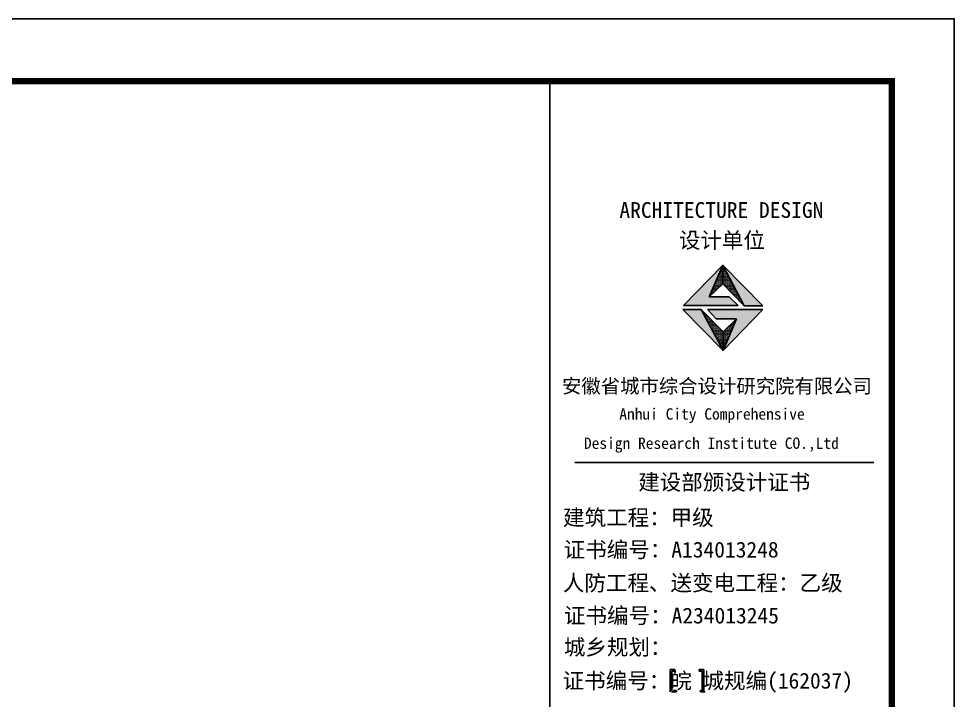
# Model space of a CAD drawing. Extents: x -17471 to 313636, y -71590 to 757901.
# Drawn here: x 111144 to 126100, y 120095 to 130990 of the extents above; entities that cross this region are included whole.
import ezdxf

# ---------------------------------------------------------------- set-up
doc = ezdxf.new("R2010")
doc.units = 0
doc.header["$LTSCALE"] = 1000
doc.header["$MEASUREMENT"] = 0
for name, color, linetype in [('A_DE_DETAIL_3', 144, 'Continuous'), ('PUB_TEXT', 7, 'Continuous'), ('PUB_TITLE', 4, 'Continuous'), ('图框', 7, 'Continuous')]:
    doc.layers.add(name, color=color, linetype=linetype)
doc.styles.add('宋体', font='')
doc.styles.get('宋体').set_extended_font_data('SimSun')

# ---------------------------------------------------------------- blocks, each defined once
blk = doc.blocks.new('建筑图签A1')
for points in [[(122180, 54955), (122399, 55462), (121769, 54815), (122646, 54815), (122500, 54955)], [(122743, 54812), (123040, 54812), (122399, 55462)]]:
    blk.add_hatch(color=1).paths.add_polyline_path(points)
at = {"layer": 'A_DE_DETAIL_3'}
for points in [[(122053, 54750), (121762, 54750), (122407, 54094)], [(122153, 54752), (122296, 54601), (122621, 54601), (122407, 54094), (123040, 54752)]]:
    blk.add_hatch(color=1, dxfattribs=at).paths.add_polyline_path(points)
at = {"layer": 'PUB_TEXT'}
h = blk.add_hatch(dxfattribs=at)
h.set_pattern_fill('DOTS', color=256, scale=287.793001, style=0)
h.set_pattern_definition([(2e-15, (-2064216.9, 881474.808), (8.9935313, 17.9870446), [0, -17.98706259])])
h.paths.add_polyline_path([(122407, 54094), (122407, 54396), (122053, 54750)])
h.paths.add_polyline_path([(122621, 54601), (122407, 54396), (122407, 54094)])
h.paths.add_polyline_path([(122399, 55462), (122399, 55164), (122743, 54812)])
h.paths.add_polyline_path([(122399, 55164), (122399, 55462), (122180, 54955)])
at = {"layer": '图框'}
for points in [[(121586, 48973), (121635, 48973), (121635, 48997), (121612, 48997), (121559, 48997), (121559, 48640), (121612, 48640), (121635, 48640), (121635, 48664), (121586, 48664)], [(122070, 48664), (122021, 48664), (122021, 48640), (122044, 48640), (122097, 48640), (122097, 48997), (122044, 48997), (122021, 48997), (122021, 48973), (122070, 48973)]]:
    blk.add_hatch(color=4, dxfattribs=at).paths.add_polyline_path(points)
for p, q in [((122399, 55462), (121769, 54815)), ((122180, 54955), (122399, 55462)), ((123040, 54812), (122399, 55462)), ((122399, 55462), (122399, 55164)), ((122399, 55462), (122743, 54812)), ((122180, 54955), (122399, 55164)), ((122399, 55164), (122743, 54812)), ((122500, 54955), (122180, 54955)), ((122646, 54815), (122500, 54955)), ((122407, 54094), (121762, 54750)), ((121762, 54750), (122053, 54750)), ((121762, 54750), (122053, 54750)), ((121769, 54815), (122646, 54815)), ((122407, 54396), (122053, 54750)), ((122153, 54752), (123040, 54752)), ((122296, 54601), (122153, 54752)), ((123040, 54752), (122407, 54094)), ((122743, 54812), (123040, 54812)), ((122621, 54601), (122296, 54601)), ((122407, 54396), (122621, 54601)), ((122621, 54601), (122407, 54094)), ((122407, 54094), (122407, 54396)), ((122407, 54094), (122407, 54396))]:
    blk.add_line(p, q)
at = {"layer": 'A_DE_DETAIL_3', "color": 1}
for p, q in [((122407, 54094), (121762, 54750)), ((122053, 54750), (122407, 54094))]:
    blk.add_line(p, q, dxfattribs=at)
at = {"layer": '图框', "color": 4}
for p, q in [((119632, 58400), (119632, 1000)), ((119632, 58400), (119632, 1000)), ((119632, 58400), (125100, 58400)), ((119632, 1000), (119632, 58400)), ((125100, 58400), (125100, 1000)), ((120034, 52306), (124812, 52306)), ((121559, 48997), (121612, 48997)), ((121559, 48997), (121559, 48640)), ((121635, 48973), (121586, 48973)), ((121586, 48973), (121586, 48664)), ((121612, 48997), (121635, 48997)), ((121635, 48997), (121635, 48973)), ((122044, 48997), (122021, 48997)), ((122021, 48997), (122021, 48973)), ((122021, 48973), (122070, 48973)), ((122097, 48997), (122044, 48997)), ((122070, 48973), (122070, 48664)), ((122097, 48997), (122097, 48640)), ((121581, 48640), (121634, 48640)), ((121657, 48664), (121608, 48664)), ((121634, 48640), (121657, 48640)), ((121657, 48640), (121657, 48664)), ((122043, 48640), (122043, 48664)), ((122043, 48664), (122092, 48664)), ((122066, 48640), (122043, 48640)), ((122119, 48640), (122066, 48640))]:
    blk.add_line(p, q, dxfattribs=at)
at = {"layer": '图框', "color": 4, "style": '宋体', "width": 1.000001}
for s, height, p in [('ARCHITECTURE DESIGN', 252.24, (120747, 56216)), ('设计单位', 252.2, (121698, 55733)), ('安徽省城市综合设计研究院有限公司', 227.02, (119829, 53415)), ('Anhui City Comprehensive ', 181.54, (120745, 52991)), (' Design Research Institute CO.,Ltd', 181.54, (120056, 52524)), ('建设部颁设计证书', 252.2, (121047, 51866)), (' 建筑工程：甲级', 252.2, (119674, 51301)), ('证书编号：A134013248', 252.24, (119856, 50787)), ('人防工程、送变电工程：乙级', 252.24, (119843, 50255)), ('证书编号：A234013245', 252.24, (119861, 49733)), ('城乡规划：', 252.2, (119859, 49229)), ('证书编号：皖 城规编(162037)', 252.24, (119839, 48692))]:
    blk.add_text(s, height=height, dxfattribs=at).set_placement(p)

msp = doc.modelspace()

# ---------------------------------------------------------------- linework, layer by layer
at = {"layer": 'PUB_TITLE'}
msp.add_lwpolyline([(0, 71590.1), (126100, 71590.1), (126100, 130990.1), (0, 130990.1)], close=True, dxfattribs=at)
at = {"layer": 'PUB_TITLE', "const_width": 100}
msp.add_lwpolyline([(2500, 72590.1), (125100, 72590.1), (125100, 129990.1), (2500, 129990.1)], close=True, dxfattribs=at)

# ---------------------------------------------------------------- block references
msp.add_blockref('建筑图签A1', (0, 71590.1))

doc.saveas('drawing.dxf')
